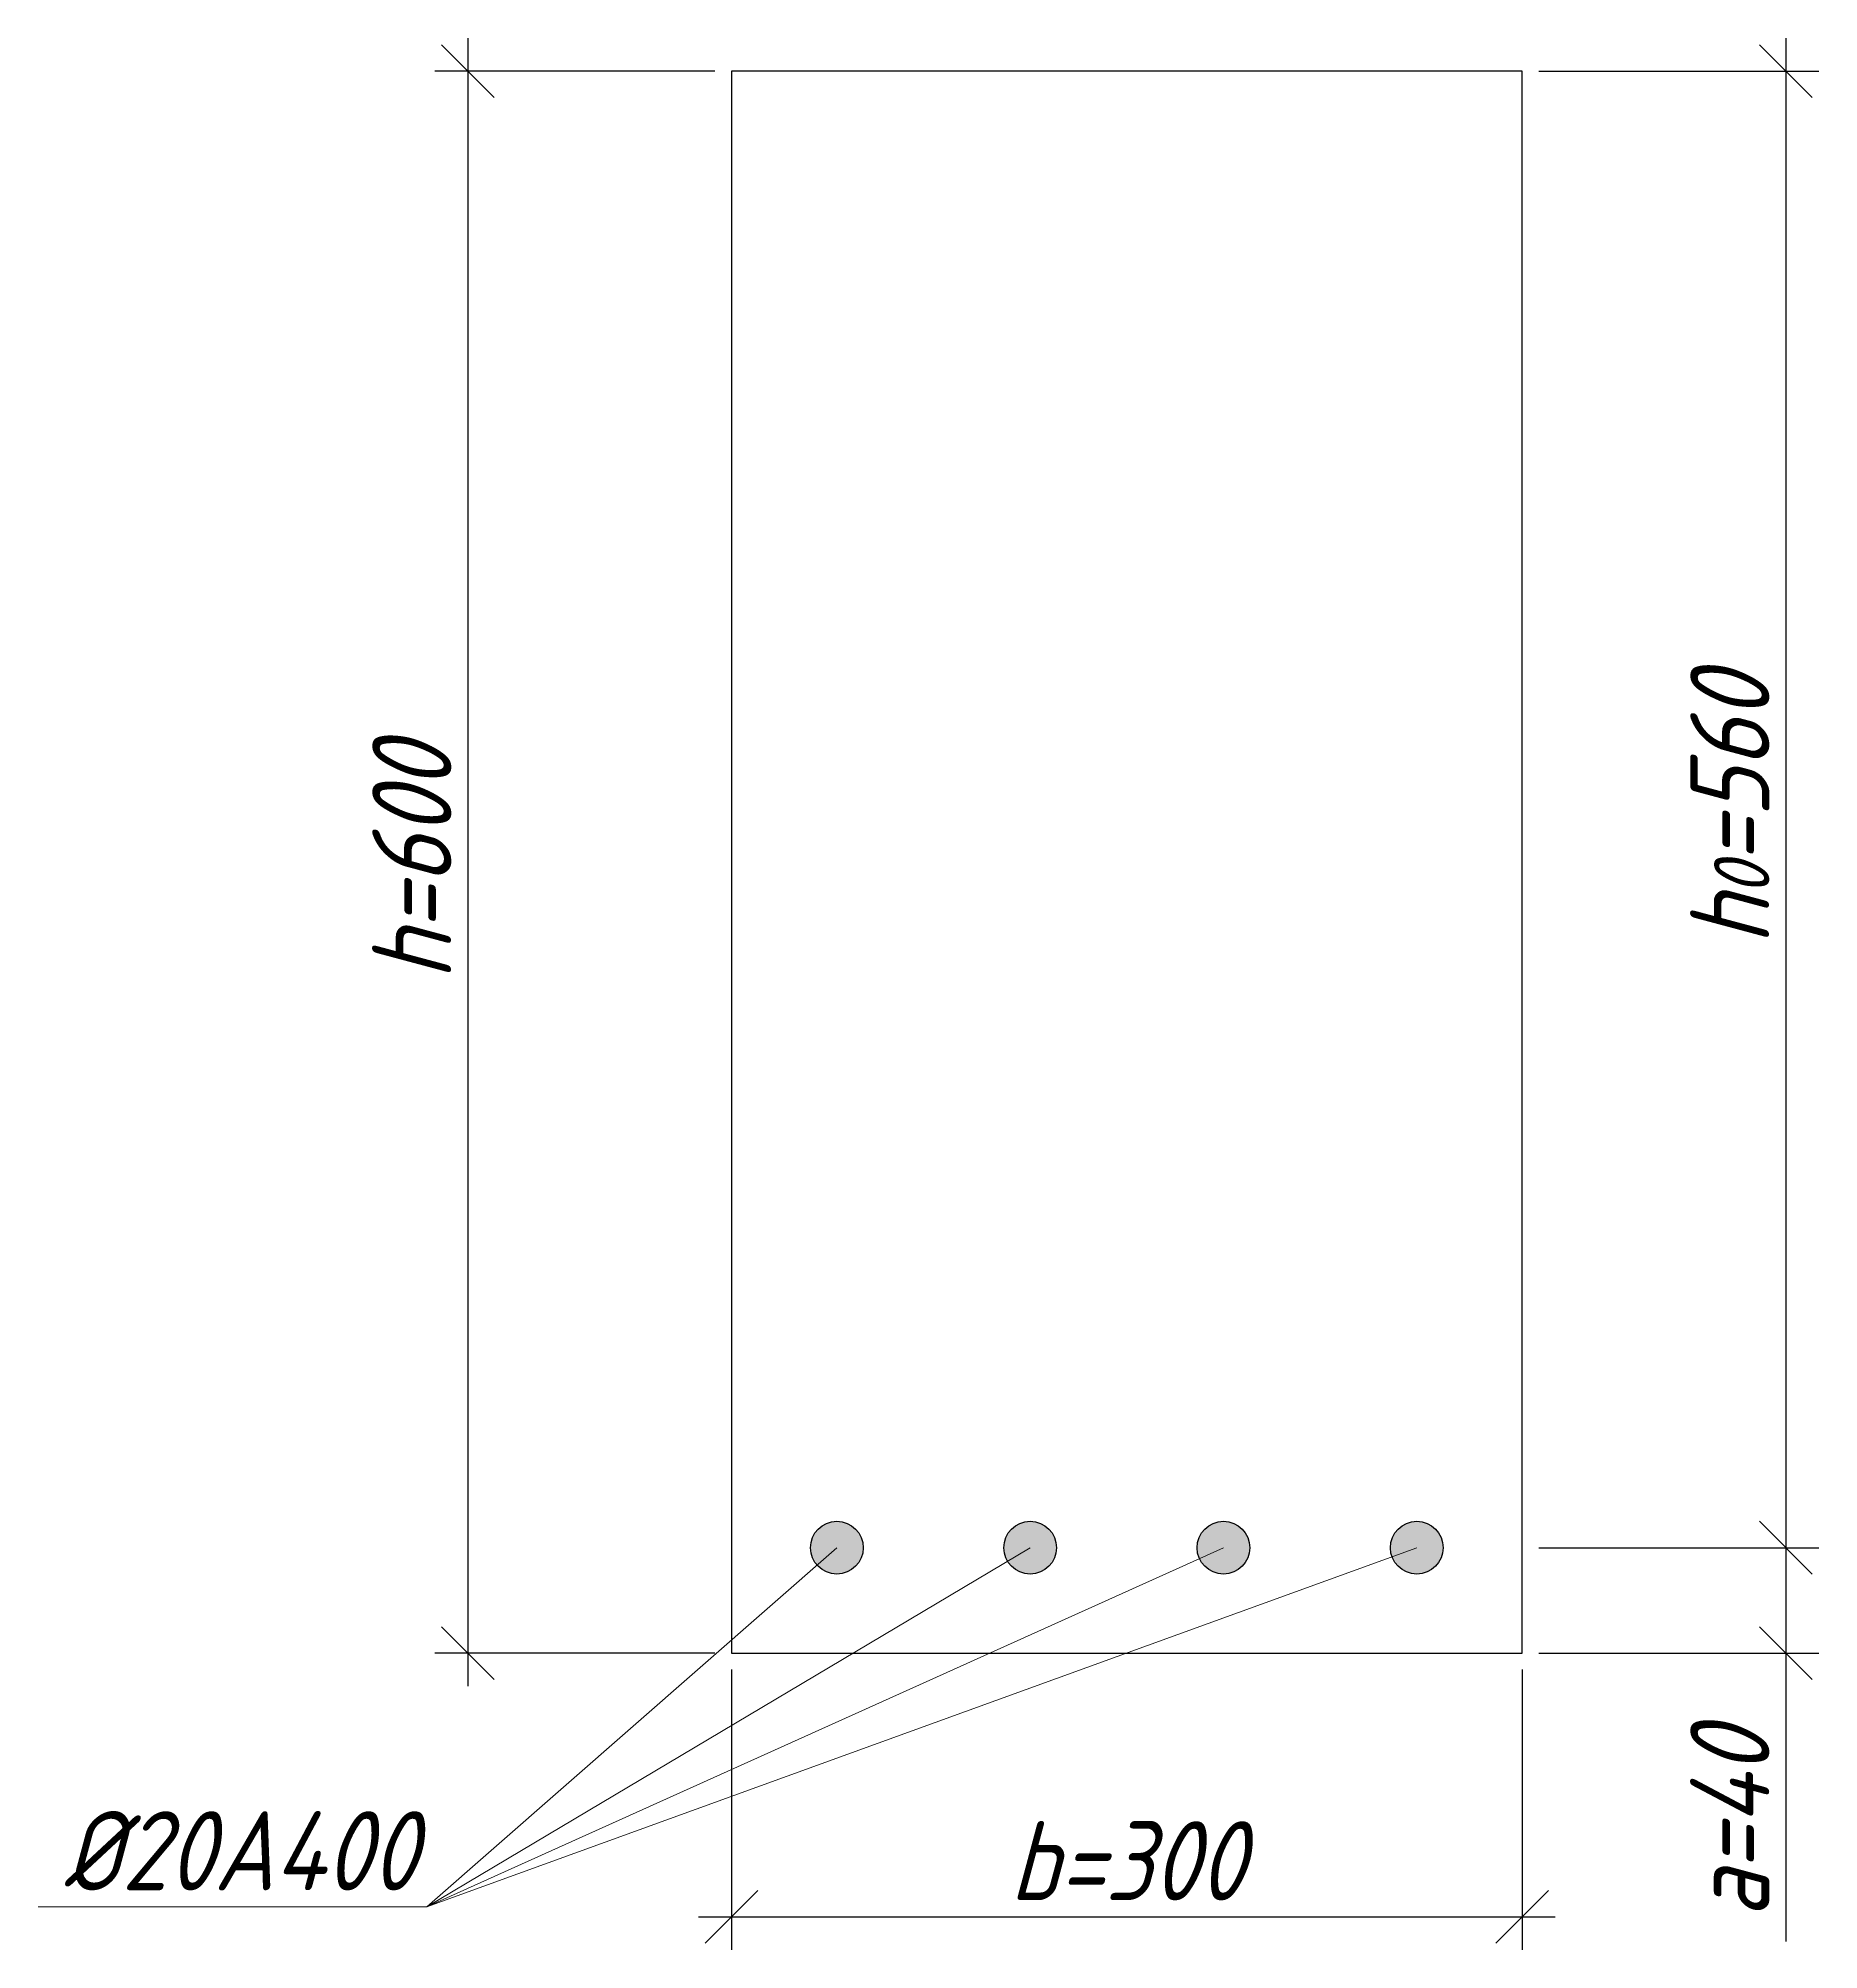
# Model space of a CAD drawing. Header units: millimetres. Extents: x -180 to 58926, y -10791 to 13515.
# Drawn here: x -66 to 610, y -5036 to -4311 of the extents above; entities that cross this region are included whole.
import ezdxf

# ---------------------------------------------------------------- set-up
doc = ezdxf.new("R2010")
doc.units = ezdxf.units.MM
for name, color, linetype, lineweight in [('basic', 95, 'Continuous', 30), ('size', 45, 'Continuous', 20), ('text', 13, 'Continuous', 20), ('thin', 153, 'Continuous', 18)]:
    doc.layers.add(name, color=color, linetype=linetype, lineweight=lineweight)
doc.styles.add('Structures', font='isocpeur.ttf', dxfattribs={"width": 0.85, "oblique": 15})
doc.dimstyles.new('Structures', dxfattribs={"dimtxt": 3, "dimasz": 2, "dimexe": 1.25, "dimexo": 0.625, "dimtad": 1, "dimtxsty": 'Structures', "dimblk": 'OBLIQUE', "dimcen": 2.5, "dimdle": 1.25, "dimadec": 0, "dimazin": 0, "dimtfac": 1, "dimtmove": 0, "dimatfit": 3, "dimfxl": 1, "dimarcsym": 0})

# ---------------------------------------------------------------- blocks, each defined once
blk = doc.blocks.new('_Oblique')
at = {"color": 0, "linetype": 'ByBlock', "lineweight": -2}
blk.add_line((-0.5, -0.5), (0.5, 0.5), dxfattribs=at)
blk = doc.blocks.new('*D140')
at = {"layer": 'Defpoints', "color": 0, "transparency": 16777216}
for p in [(197.05, -4923.35), (497.05, -4923.35), (497.05, -5023.35)]:
    blk.add_point(p, dxfattribs=at)
at = {"layer": 'size', "color": 0, "lineweight": -2, "transparency": 16777216}
for p, q in [((197.05, -4929.6), (197.05, -5035.85)), ((497.05, -4929.6), (497.05, -5035.85)), ((184.55, -5023.35), (509.55, -5023.35))]:
    blk.add_line(p, q, dxfattribs=at)
at = {"layer": 'size', "color": 0, "lineweight": -2, "transparency": 16777216, "xscale": 20, "yscale": 20, "zscale": 20, "rotation": 180}
blk.add_blockref('_Oblique', (197.05, -5023.35), dxfattribs=at)
at = {"layer": 'size', "color": 0, "lineweight": -2, "transparency": 16777216, "xscale": 20, "yscale": 20, "zscale": 20}
blk.add_blockref('_Oblique', (497.05, -5023.35), dxfattribs=at)
at = {"layer": 'size', "color": 0, "transparency": 16777216, "insert": (347.05, -5002.1), "char_height": 30, "attachment_point": 5, "style": 'Structures'}
blk.add_mtext('b=300', dxfattribs=at)
blk = doc.blocks.new('*D141')
at = {"layer": 'Defpoints', "color": 0, "transparency": 16777216}
for p in [(197.05, -4323.35), (97.05, -4923.35), (197.05, -4923.35)]:
    blk.add_point(p, dxfattribs=at)
at = {"layer": 'size', "color": 0, "lineweight": -2, "transparency": 16777216}
for p, q in [((97.05, -4310.85), (97.05, -4935.85)), ((190.8, -4323.35), (84.55, -4323.35)), ((190.8, -4923.35), (84.55, -4923.35))]:
    blk.add_line(p, q, dxfattribs=at)
at = {"layer": 'size', "color": 0, "lineweight": -2, "transparency": 16777216, "xscale": 20, "yscale": 20, "zscale": 20}
for p, rotation in [((97.05, -4323.35), 90), ((97.05, -4923.35), 270)]:
    blk.add_blockref('_Oblique', p, dxfattribs=dict(at, rotation=rotation))
at = {"layer": 'size', "color": 0, "transparency": 16777216, "insert": (75.8, -4623.35), "char_height": 30, "attachment_point": 5, "rotation": 90, "style": 'Structures'}
blk.add_mtext('h=600', dxfattribs=at)
blk = doc.blocks.new('*D142')
at = {"layer": 'Defpoints', "color": 0, "transparency": 16777216}
for p in [(497.05, -4323.35), (497.05, -4883.35), (597.05, -4883.35)]:
    blk.add_point(p, dxfattribs=at)
at = {"layer": 'size', "color": 0, "lineweight": -2, "transparency": 16777216}
for p, q in [((597.05, -4310.85), (597.05, -4895.85)), ((503.3, -4323.35), (609.55, -4323.35)), ((503.3, -4883.35), (609.55, -4883.35))]:
    blk.add_line(p, q, dxfattribs=at)
at = {"layer": 'size', "color": 0, "lineweight": -2, "transparency": 16777216, "xscale": 20, "yscale": 20, "zscale": 20}
for p, rotation in [((597.05, -4323.35), 90), ((597.05, -4883.35), 270)]:
    blk.add_blockref('_Oblique', p, dxfattribs=dict(at, rotation=rotation))
at = {"layer": 'size', "color": 0, "transparency": 16777216, "insert": (575.8, -4603.35), "char_height": 30, "attachment_point": 5, "rotation": 90, "style": 'Structures'}
blk.add_mtext('h{\\H0.7x;\\S^ 0;}=560', dxfattribs=at)
blk = doc.blocks.new('*D143')
at = {"layer": 'Defpoints', "color": 0, "transparency": 16777216}
for p in [(497.05, -4883.35), (497.05, -4923.35), (597.05, -4923.35)]:
    blk.add_point(p, dxfattribs=at)
at = {"layer": 'size', "color": 0, "lineweight": -2, "transparency": 16777216}
for p, q in [((597.05, -4870.85), (597.05, -4923.35)), ((503.3, -4883.35), (609.55, -4883.35)), ((503.3, -4923.35), (609.55, -4923.35)), ((597.05, -4923.35), (597.05, -5032.74))]:
    blk.add_line(p, q, dxfattribs=at)
at = {"layer": 'size', "color": 0, "lineweight": -2, "transparency": 16777216, "xscale": 20, "yscale": 20, "zscale": 20}
for p, rotation in [((597.05, -4883.35), 90), ((597.05, -4923.35), 270)]:
    blk.add_blockref('_Oblique', p, dxfattribs=dict(at, rotation=rotation))
at = {"layer": 'size', "color": 0, "transparency": 16777216, "insert": (575.8, -4988.05), "char_height": 30, "attachment_point": 5, "rotation": 90, "style": 'Structures'}
blk.add_mtext('a=40', dxfattribs=at)

msp = doc.modelspace()

# ---------------------------------------------------------------- hatches: boundary and pattern name
at = {"layer": 'basic'}
h = msp.add_hatch(color=256, dxfattribs=at)
h.dxf.hatch_style = 1
h.paths.add_polyline_path([(247.047, -4883.352, 1), (227.047, -4883.352, 1)])
h.paths.add_polyline_path([(320.381, -4883.352, 1), (300.381, -4883.352, 1)])
h.paths.add_polyline_path([(393.714, -4883.352, 1), (373.714, -4883.352, 1)])
h.paths.add_polyline_path([(447.047, -4883.352, 1), (467.047, -4883.352, 1)])

# ---------------------------------------------------------------- linework, layer by layer
for p, q in [((497.047, -4323.352), (197.047, -4323.352)), ((197.047, -4323.352), (197.047, -4923.352)), ((497.047, -4923.352), (497.047, -4323.352)), ((197.047, -4923.352), (497.047, -4923.352))]:
    msp.add_line(p, q, dxfattribs=at)
for centre in [(237.047, -4883.352), (310.381, -4883.352), (383.714, -4883.352), (457.047, -4883.352)]:
    msp.add_circle(centre, 10, dxfattribs=at)
at = {"layer": 'thin'}
for p, q in [((237.047, -4883.352), (81.516, -5019.602)), ((81.516, -5019.602), (310.381, -4883.352)), ((81.516, -5019.602), (383.714, -4883.352)), ((81.516, -5019.602), (457.047, -4883.352)), ((81.516, -5019.602), (-65.92, -5019.602))]:
    msp.add_line(p, q, dxfattribs=at)

# ---------------------------------------------------------------- texts
at = {"layer": 'text', "insert": (10.584, -4998.339), "char_height": 30, "width": 137.52879, "attachment_point": 5, "style": 'Structures'}
msp.add_mtext('%%C20A400', dxfattribs=at)

# ---------------------------------------------------------------- dimensions: what is measured, and where the dimension line sits
at = {"layer": 'size'}
for base, p1, p2, text, picture, middle in [((97.047, -4923.352), (197.047, -4323.352), (197.047, -4923.352), 'h=<>', '*D141', (75.797, -4623.352)), ((597.047, -4883.352), (497.047, -4323.352), (497.047, -4883.352), 'h{\\H0.7x;\\S^ 0;}=<>', '*D142', (575.797, -4603.352)), ((597.047, -4923.352), (497.047, -4883.352), (497.047, -4923.352), 'a=<>', '*D143', (575.797, -4988.046))]:
    dim = msp.add_linear_dim(base=base, p1=p1, p2=p2, angle=90, text=text, dimstyle='Structures', dxfattribs=at)
    dim.commit()
    dim.dimension.update_dxf_attribs({"geometry": picture, "text_midpoint": middle})
dim = msp.add_linear_dim(base=(497.047, -5023.352), p1=(197.047, -4923.352), p2=(497.047, -4923.352), text='b=<>', dimstyle='Structures', dxfattribs=at)
dim.commit()
dim.dimension.update_dxf_attribs({"geometry": '*D140', "text_midpoint": (347.047, -5002.102)})

doc.saveas('drawing.dxf')
